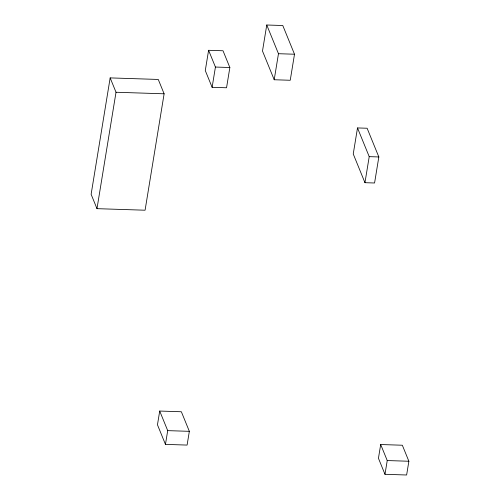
<?xml version="1.0" encoding="UTF-8"?>
<svg xmlns="http://www.w3.org/2000/svg" width="500" height="500" viewBox="0 0 500 500"><rect width="100%" height="100%" fill="white"/><g stroke="black" fill="none" stroke-linecap="round" stroke-linejoin="round"><path stroke-width="0.75" d="M110.162 77.9L91.125 194.306L96.981 208.663L145.081 210.212L164.119 93.8L158.262 79.45L110.162 77.9L116.019 92.25L96.981 208.663M208.594 50.3L205.281 70.562L212.119 87.306L226.544 87.775L229.856 67.513L223.025 50.769L208.594 50.3L215.431 67.05L212.119 87.306M159.713 411.05L157.463 424.794L165.456 444.381L187.1 445.081L189.35 431.331L181.356 411.75L159.713 411.05L167.706 430.637L165.456 444.381M266.756 25L262.494 51.044L274.206 79.75L290.244 80.269L294.5 54.225L282.787 25.519L266.756 25L278.469 53.706L274.206 79.75M357.5 127.938L353.244 153.981L364.956 182.688L374.575 183L378.837 156.95L367.119 128.244L357.5 127.938L369.219 156.644L364.956 182.688M380.694 444.531L378.444 458.281L384.981 474.3L406.625 475L408.875 461.25L402.337 445.231L380.694 444.531L387.231 460.556L384.981 474.3M278.469 53.706L294.5 54.225M215.431 67.05L229.856 67.513M116.019 92.25L164.119 93.8M369.219 156.644L378.837 156.95M167.706 430.637L189.35 431.331M387.231 460.556L408.875 461.25"/></g></svg>
